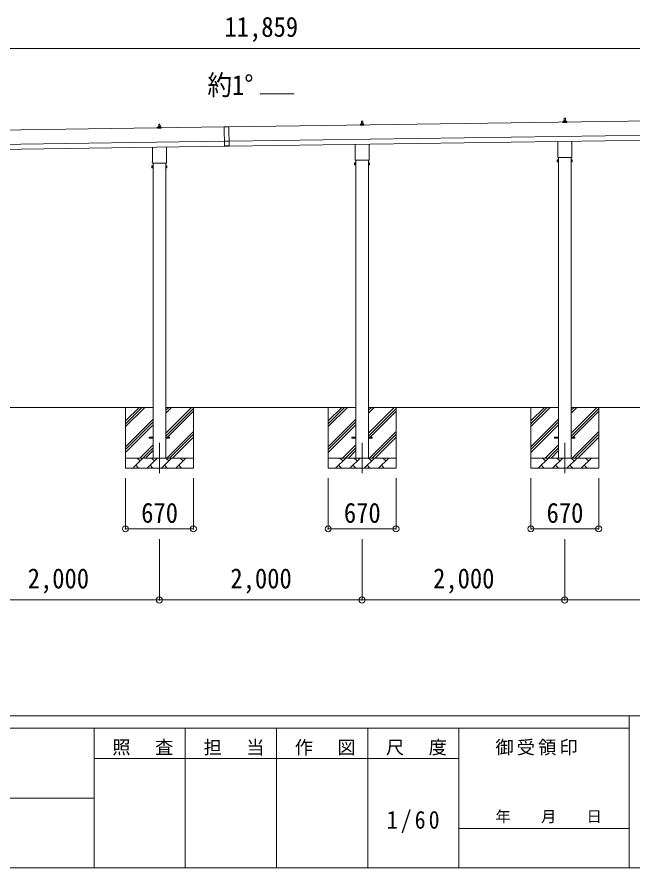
# Model space of a CAD drawing. Units: millimetres at full size, sheet at 1:60. Extents: x -16864 to 16864, y -11640 to 11640.
# Drawn here: x 4642 to 10720, y -11640 to -3241 of the extents above; entities that cross this region are included whole.
import ezdxf
from ezdxf.enums import TextEntityAlignment as Align

# ---------------------------------------------------------------- set-up
doc = ezdxf.new("R2010")
doc.units = ezdxf.units.MM
doc.header["$LTSCALE"] = 60
doc.header["$PDMODE"] = 32
doc.header["$PDSIZE"] = 60
doc.linetypes.add('CHAIN1', pattern=[8, 5, -1, 1, -1])
for name, color, linetype, lineweight in [('0-1_Defpoints', 7, 'CHAIN1', 9), ('0-2_TEXT1', 4, 'Continuous', 9), ('0-3_SHAPE', 7, 'Continuous', 9), ('0-7_PARTS2', 7, 'Continuous', 9), ('0-8_TABLE1', 6, 'Continuous', 9), ('F-0', 7, 'Continuous', 9)]:
    doc.layers.add(name, color=color, linetype=linetype, lineweight=lineweight)
doc.styles.add('ＭＳ ゴシック', font='')
doc.styles.get('ＭＳ ゴシック').set_extended_font_data('MS Gothic')

msp = doc.modelspace()

# ---------------------------------------------------------------- linework, layer by layer
at = {"layer": '0-1_Defpoints'}
for p, q in [((6047.05, -7443.97), (6047.05, -7792.97)), ((8047.05, -7443.97), (8047.05, -7792.97)), ((10047.05, -7443.97), (10047.05, -7792.97))]:
    msp.add_line(p, q, dxfattribs=at)
at = {"layer": '0-2_TEXT1'}
for p, q in [((7377.89, -3998.14), (7041.89, -4002.94)), ((12942.74, -4236.92), (6732.12, -4325.64)), ((8041.36, -4294), (8042.09, -4270.48)), ((8043.09, -4269.5), (8051.64, -4269.5)), ((8052.64, -4270.48), (8053.36, -4294)), ((10029.11, -4280.93), (10029.11, -4273.22)), ((10065.61, -4280.93), (10029.11, -4280.93)), ((10029.49, -4272.43), (10065.23, -4272.43)), ((10029.88, -4272.25), (10036.6, -4270.62)), ((10036.98, -4270.43), (10057.74, -4270.43)), ((10037.36, -4269.64), (10037.36, -4265.43)), ((10038.36, -4265.43), (10056.36, -4265.43)), ((10041.36, -4265.43), (10042.09, -4241.91)), ((10043.09, -4240.93), (10051.64, -4240.93)), ((10052.64, -4241.91), (10053.36, -4265.43)), ((10057.36, -4269.64), (10057.36, -4265.43)), ((10064.85, -4272.25), (10058.13, -4270.62)), ((10065.61, -4280.93), (10065.61, -4273.22)), ((6687.12, -4326.28), (1151.66, -4405.36)), ((6029.11, -4338.07), (6029.11, -4330.36)), ((6065.61, -4338.07), (6029.11, -4338.07)), ((6029.49, -4329.57), (6065.23, -4329.57)), ((6029.88, -4329.39), (6036.6, -4327.76)), ((6036.98, -4327.57), (6057.74, -4327.57)), ((6037.36, -4326.79), (6037.36, -4322.57)), ((6038.36, -4322.57), (6056.36, -4322.57)), ((6041.36, -4322.57), (6042.09, -4299.05)), ((6043.09, -4298.07), (6051.64, -4298.07)), ((6052.64, -4299.05), (6053.36, -4322.57)), ((6057.36, -4326.79), (6057.36, -4322.57)), ((6064.85, -4329.39), (6058.13, -4327.76)), ((6065.61, -4338.07), (6065.61, -4330.36)), ((6687.11, -4325.28), (6732.1, -4324.64)), ((6687.11, -4325.28), (6689.86, -4517.76)), ((6732.12, -4325.64), (6687.12, -4326.28)), ((6732.1, -4324.64), (6734.85, -4517.12)), ((8029.11, -4309.5), (8029.11, -4301.79)), ((8065.61, -4309.5), (8029.11, -4309.5)), ((8029.49, -4301), (8065.23, -4301)), ((8029.88, -4300.82), (8036.6, -4299.19)), ((8036.98, -4299), (8057.74, -4299)), ((8037.36, -4298.22), (8037.36, -4294)), ((8038.36, -4294), (8056.36, -4294)), ((8057.36, -4298.22), (8057.36, -4294)), ((8064.85, -4300.82), (8058.13, -4299.19)), ((8065.61, -4309.5), (8065.61, -4301.79)), ((6734.12, -4465.62), (12944.74, -4376.9)), ((6734.83, -4515.62), (12945.45, -4426.9)), ((1153.66, -4545.34), (6689.12, -4466.27)), ((1154.37, -4595.34), (6689.84, -4516.26)), ((5978.75, -4672.06), (5978.75, -4526.42)), ((6115.35, -4524.47), (6115.35, -4672.06)), ((6734.13, -4466.62), (6689.14, -4467.27)), ((6734.78, -4512.12), (6689.79, -4512.76)), ((6734.85, -4517.12), (6689.86, -4517.76)), ((7978.75, -4643.49), (7978.75, -4497.85)), ((8115.35, -4495.9), (8115.35, -4643.49)), ((9978.75, -4614.92), (9978.75, -4469.28)), ((10115.35, -4467.33), (10115.35, -4614.92)), ((9977.05, -4623.69), (9977.05, -4618.19)), ((10117.05, -4618.19), (10117.05, -4623.69)), ((5977.05, -4680.83), (5977.05, -4675.33)), ((6114.99, -4684.33), (5979.12, -4684.33)), ((5984.55, -4684.33), (5984.55, -7593.97)), ((6109.55, -7593.97), (6109.55, -4684.33)), ((6117.05, -4675.33), (6117.05, -4680.83)), ((7973.05, -4681.76), (7973.81, -4680.45)), ((7973.05, -4681.76), (7973.05, -4698.76)), ((7973.05, -4698.76), (7973.81, -4700.08)), ((7980.05, -4685.35), (7973.81, -4685.35)), ((7980.05, -4695.17), (7973.81, -4695.17)), ((7980.05, -4700.08), (7973.81, -4700.08)), ((7977.05, -4652.26), (7977.05, -4646.76)), ((8114.99, -4655.76), (7979.12, -4655.76)), ((7982.55, -4699.46), (7980.05, -4699.46)), ((7984.55, -4655.76), (7984.55, -7593.97)), ((8109.55, -7593.97), (8109.55, -4655.76)), ((8111.55, -4699.46), (8114.05, -4699.46)), ((8114.05, -4685.35), (8120.3, -4685.35)), ((8114.05, -4695.17), (8120.3, -4695.17)), ((8114.05, -4700.08), (8120.3, -4700.08)), ((8117.05, -4646.76), (8117.05, -4652.26)), ((8121.05, -4681.76), (8120.3, -4680.45)), ((8121.05, -4698.76), (8120.3, -4700.08)), ((8121.05, -4681.76), (8121.05, -4698.76)), ((9973.05, -4653.19), (9973.81, -4651.88)), ((9973.05, -4653.19), (9973.05, -4670.19)), ((9973.05, -4670.19), (9973.81, -4671.5)), ((9980.05, -4656.78), (9973.81, -4656.78)), ((9980.05, -4666.6), (9973.81, -4666.6)), ((9980.05, -4671.5), (9973.81, -4671.5)), ((10114.99, -4627.19), (9979.12, -4627.19)), ((9982.55, -4670.89), (9980.05, -4670.89)), ((9984.55, -4627.19), (9984.55, -7593.97)), ((10109.55, -7593.97), (10109.55, -4627.19)), ((10111.55, -4670.89), (10114.05, -4670.89)), ((10114.05, -4656.78), (10120.3, -4656.78)), ((10114.05, -4666.6), (10120.3, -4666.6)), ((10114.05, -4671.5), (10120.3, -4671.5)), ((10121.05, -4653.19), (10120.3, -4651.88)), ((10121.05, -4670.19), (10120.3, -4671.5)), ((10121.05, -4653.19), (10121.05, -4670.19)), ((5973.05, -4710.33), (5973.81, -4709.02)), ((5973.05, -4710.33), (5973.05, -4727.33)), ((5973.05, -4727.33), (5973.81, -4728.65)), ((5980.05, -4713.92), (5973.81, -4713.92)), ((5980.05, -4723.74), (5973.81, -4723.74)), ((5980.05, -4728.65), (5973.81, -4728.65)), ((5982.55, -4728.03), (5980.05, -4728.03)), ((6111.55, -4728.03), (6114.05, -4728.03)), ((6114.05, -4713.92), (6120.3, -4713.92)), ((6114.05, -4723.74), (6120.3, -4723.74)), ((6114.05, -4728.65), (6120.3, -4728.65)), ((6121.05, -4710.33), (6120.3, -4709.02)), ((6121.05, -4727.33), (6120.3, -4728.65)), ((6121.05, -4710.33), (6121.05, -4727.33)), ((5947.05, -7389.47), (5984.55, -7389.47)), ((5947.05, -7398.47), (5947.05, -7389.47)), ((5947.05, -7389.47), (5984.55, -7389.47)), ((5947.05, -7398.47), (5947.05, -7389.47)), ((6109.55, -7389.47), (6147.05, -7389.47)), ((6109.55, -7389.47), (6147.05, -7389.47)), ((6147.05, -7398.47), (6147.05, -7389.47)), ((6147.05, -7398.47), (6147.05, -7389.47)), ((7947.05, -7389.47), (7984.55, -7389.47)), ((7947.05, -7398.47), (7947.05, -7389.47)), ((7947.05, -7389.47), (7984.55, -7389.47)), ((7947.05, -7398.47), (7947.05, -7389.47)), ((8109.55, -7389.47), (8147.05, -7389.47)), ((8109.55, -7389.47), (8147.05, -7389.47)), ((8147.05, -7398.47), (8147.05, -7389.47)), ((8147.05, -7398.47), (8147.05, -7389.47)), ((9947.05, -7389.47), (9984.55, -7389.47)), ((9947.05, -7398.47), (9947.05, -7389.47)), ((9947.05, -7389.47), (9984.55, -7389.47)), ((9947.05, -7398.47), (9947.05, -7389.47)), ((10109.55, -7389.47), (10147.05, -7389.47)), ((10109.55, -7389.47), (10147.05, -7389.47)), ((10147.05, -7398.47), (10147.05, -7389.47)), ((10147.05, -7398.47), (10147.05, -7389.47)), ((5947.05, -7398.47), (5984.55, -7398.47)), ((5947.05, -7398.47), (5984.55, -7398.47)), ((6109.55, -7398.47), (6147.05, -7398.47)), ((6109.55, -7398.47), (6147.05, -7398.47)), ((7947.05, -7398.47), (7984.55, -7398.47)), ((7947.05, -7398.47), (7984.55, -7398.47)), ((8109.55, -7398.47), (8147.05, -7398.47)), ((8109.55, -7398.47), (8147.05, -7398.47)), ((9947.05, -7398.47), (9984.55, -7398.47)), ((9947.05, -7398.47), (9984.55, -7398.47)), ((10109.55, -7398.47), (10147.05, -7398.47)), ((10109.55, -7398.47), (10147.05, -7398.47))]:
    msp.add_line(p, q, dxfattribs=at)
for points in [[(7980.05, -4700.08), (7980.05, -4680.45), (7973.81, -4680.45)], [(7980.05, -4699.46), (7980.05, -4681.06), (7982.55, -4681.06)], [(8114.05, -4699.46), (8114.05, -4681.06), (8111.55, -4681.06)], [(8114.05, -4700.08), (8114.05, -4680.45), (8120.3, -4680.45)], [(9980.05, -4671.5), (9980.05, -4651.88), (9973.81, -4651.88)], [(9980.05, -4670.89), (9980.05, -4652.49), (9982.55, -4652.49)], [(10114.05, -4670.89), (10114.05, -4652.49), (10111.55, -4652.49)], [(10114.05, -4671.5), (10114.05, -4651.88), (10120.3, -4651.88)], [(5980.05, -4728.65), (5980.05, -4709.02), (5973.81, -4709.02)], [(5980.05, -4728.03), (5980.05, -4709.63), (5982.55, -4709.63)], [(6114.05, -4728.03), (6114.05, -4709.63), (6111.55, -4709.63)], [(6114.05, -4728.65), (6114.05, -4709.02), (6120.3, -4709.02)]]:
    msp.add_lwpolyline(points, dxfattribs=at)
for points in [[(7982.55, -4700.76), (7982.55, -4679.76), (7984.55, -4679.76), (7984.55, -4700.76)], [(8111.55, -4700.76), (8111.55, -4679.76), (8109.55, -4679.76), (8109.55, -4700.76)], [(9982.55, -4672.19), (9982.55, -4651.19), (9984.55, -4651.19), (9984.55, -4672.19)], [(10111.55, -4672.19), (10111.55, -4651.19), (10109.55, -4651.19), (10109.55, -4672.19)], [(5982.55, -4729.33), (5982.55, -4708.33), (5984.55, -4708.33), (5984.55, -4729.33)], [(6111.55, -4729.33), (6111.55, -4708.33), (6109.55, -4708.33), (6109.55, -4729.33)]]:
    msp.add_lwpolyline(points, close=True, dxfattribs=at)
for centre, radius, start, end in [((8043.09, -4270.5), 1, 90, 178.60509), ((8051.64, -4270.5), 1, 1.39491, 90), ((10030.11, -4273.22), 1, 103.62699, 180), ((10036.36, -4269.64), 1, 283.62699, 0), ((10041.45, -4266.07), 4.13, 90, 171.17633), ((10038.36, -4266.43), 1, 90, 180), ((10043.09, -4241.93), 1, 90, 178.60509), ((10050.7, -4265.43), 4.83, 133.60282, 180), ((10044.03, -4265.43), 4.83, 0, 46.39718), ((10051.64, -4241.93), 1, 1.39491, 90), ((10053.28, -4266.07), 4.13, 8.82367, 90), ((10056.36, -4266.43), 1, 0, 90), ((10058.36, -4269.64), 1, 180, 256.37301), ((10064.61, -4273.22), 1, 0, 76.37301), ((6030.11, -4330.36), 1, 103.62699, 180), ((6036.36, -4326.79), 1, 283.62699, 0), ((6041.45, -4323.21), 4.13, 90, 171.17633), ((6038.36, -4323.57), 1, 90, 180), ((6043.09, -4299.07), 1, 90, 178.60509), ((6050.7, -4322.57), 4.83, 133.60282, 180), ((6044.03, -4322.57), 4.83, 0, 46.39718), ((6051.64, -4299.07), 1, 1.39491, 90), ((6053.28, -4323.21), 4.13, 8.82367, 90), ((6056.36, -4323.57), 1, 0, 90), ((6058.36, -4326.79), 1, 180, 256.37301), ((6064.61, -4330.36), 1, 0, 76.37301), ((8030.11, -4301.79), 1, 103.62699, 180), ((8036.36, -4298.22), 1, 283.62699, 0), ((8041.45, -4294.64), 4.13, 90, 171.17633), ((8038.36, -4295), 1, 90, 180), ((8050.7, -4294), 4.83, 133.60282, 180), ((8044.03, -4294), 4.83, 0, 46.39718), ((8053.28, -4294.64), 4.13, 8.82367, 90), ((8056.36, -4295), 1, 0, 90), ((8058.36, -4298.22), 1, 180, 256.37301), ((8064.61, -4301.79), 1, 0, 76.37301), ((9981.05, -4618.19), 4, 125.09963, 180), ((10113.05, -4618.19), 4, 0, 54.90037), ((5981.05, -4675.33), 4, 125.09963, 180), ((5981.05, -4680.83), 4, 180, 194.47751), ((5981.05, -4680.83), 4, 194.47751, 241.04498), ((6113.05, -4680.83), 4, 298.95502, 345.52249), ((6113.05, -4675.33), 4, 0, 54.90037), ((6113.05, -4680.83), 4, 345.52249, 0), ((7977.4, -4682.9), 4.34, 145.61575, 214.38425), ((7977.4, -4697.62), 4.34, 145.61575, 214.38425), ((7989.3, -4690.26), 16.24, 162.41205, 197.58795), ((7981.05, -4646.76), 4, 125.09963, 180), ((7981.05, -4652.26), 4, 180, 194.47751), ((7981.05, -4652.26), 4, 194.47751, 241.04498), ((8113.05, -4652.26), 4, 298.95502, 345.52249), ((8113.05, -4646.76), 4, 0, 54.90037), ((8113.05, -4652.26), 4, 345.52249, 0), ((8104.81, -4690.26), 16.24, 342.41205, 17.58795), ((8116.71, -4682.9), 4.34, 325.61575, 34.38425), ((8116.71, -4697.62), 4.34, 325.61575, 34.38425), ((9977.4, -4654.33), 4.34, 145.61575, 214.38425), ((9989.3, -4661.69), 16.24, 162.41205, 197.58795), ((9977.4, -4669.05), 4.34, 145.61575, 214.38425), ((9981.05, -4623.69), 4, 180, 194.47751), ((9981.05, -4623.69), 4, 194.47751, 241.04498), ((10113.05, -4623.69), 4, 298.95502, 345.52249), ((10113.05, -4623.69), 4, 345.52249, 0), ((10104.81, -4661.69), 16.24, 342.41205, 17.58795), ((10116.71, -4654.33), 4.34, 325.61575, 34.38425), ((10116.71, -4669.05), 4.34, 325.61575, 34.38425), ((5977.4, -4711.47), 4.34, 145.61575, 214.38425), ((5977.4, -4726.19), 4.34, 145.61575, 214.38425), ((5989.3, -4718.83), 16.24, 162.41205, 197.58795), ((6104.81, -4718.83), 16.24, 342.41205, 17.58795), ((6116.71, -4711.47), 4.34, 325.61575, 34.38425), ((6116.71, -4726.19), 4.34, 325.61575, 34.38425)]:
    msp.add_arc(centre, radius, start, end, dxfattribs=at)
at = {"layer": '0-3_SHAPE'}
for p, q in [((5984.55, -7093.97), (4109.55, -7093.97)), ((5712.05, -7093.97), (5712.05, -7693.97)), ((5712.05, -7227.46), (5845.54, -7093.97)), ((5712.05, -7255.74), (5873.82, -7093.97)), ((5712.05, -7284.03), (5902.11, -7093.97)), ((7984.55, -7093.97), (6109.55, -7093.97)), ((6109.55, -7122.8), (6138.38, -7093.97)), ((6109.55, -7151.08), (6166.66, -7093.97)), ((6109.55, -7349.07), (6362.05, -7096.57)), ((6109.55, -7377.36), (6382.05, -7104.86)), ((6109.55, -7405.64), (6382.05, -7133.14)), ((6382.05, -7093.97), (6382.05, -7693.97)), ((7712.05, -7093.97), (7712.05, -7693.97)), ((7712.05, -7227.46), (7845.54, -7093.97)), ((7712.05, -7255.74), (7873.82, -7093.97)), ((7712.05, -7284.03), (7902.11, -7093.97)), ((9984.55, -7093.97), (8109.55, -7093.97)), ((8109.55, -7122.8), (8138.38, -7093.97)), ((8109.55, -7151.08), (8166.66, -7093.97)), ((8109.55, -7349.07), (8362.05, -7096.57)), ((8109.55, -7377.36), (8382.05, -7104.86)), ((8109.55, -7405.64), (8382.05, -7133.14)), ((8382.05, -7093.97), (8382.05, -7693.97)), ((9712.05, -7093.97), (9712.05, -7693.97)), ((9712.05, -7227.46), (9845.54, -7093.97)), ((9712.05, -7255.74), (9873.82, -7093.97)), ((9712.05, -7284.03), (9902.11, -7093.97)), ((11984.55, -7093.97), (10109.55, -7093.97)), ((10109.55, -7122.8), (10138.38, -7093.97)), ((10109.55, -7151.08), (10166.66, -7093.97)), ((10109.55, -7349.07), (10362.05, -7096.57)), ((10109.55, -7377.36), (10382.05, -7104.86)), ((10109.55, -7405.64), (10382.05, -7133.14)), ((10382.05, -7093.97), (10382.05, -7693.97)), ((5712.05, -7482.02), (5984.55, -7209.52)), ((7712.05, -7482.02), (7984.55, -7209.52)), ((9712.05, -7482.02), (9984.55, -7209.52)), ((5712.05, -7510.3), (5984.55, -7237.8)), ((5712.05, -7538.58), (5984.55, -7266.08)), ((7712.05, -7510.3), (7984.55, -7237.8)), ((7712.05, -7538.58), (7984.55, -7266.08)), ((9712.05, -7510.3), (9984.55, -7237.8)), ((9712.05, -7538.58), (9984.55, -7266.08)), ((6119.21, -7593.97), (6382.05, -7331.13)), ((6147.5, -7593.97), (6382.05, -7359.42)), ((6175.78, -7593.97), (6382.05, -7387.7)), ((8119.21, -7593.97), (8382.05, -7331.13)), ((8147.5, -7593.97), (8382.05, -7359.42)), ((8175.78, -7593.97), (8382.05, -7387.7)), ((10119.21, -7593.97), (10382.05, -7331.13)), ((10147.5, -7593.97), (10382.05, -7359.42)), ((10175.78, -7593.97), (10382.05, -7387.7)), ((5854.65, -7593.97), (5984.55, -7464.07)), ((7854.65, -7593.97), (7984.55, -7464.07)), ((9854.65, -7593.97), (9984.55, -7464.07)), ((5882.94, -7593.97), (5984.55, -7492.36)), ((5911.22, -7593.97), (5984.55, -7520.64)), ((7882.94, -7593.97), (7984.55, -7492.36)), ((7911.22, -7593.97), (7984.55, -7520.64)), ((9882.94, -7593.97), (9984.55, -7492.36)), ((9911.22, -7593.97), (9984.55, -7520.64)), ((5712.05, -7593.97), (6382.05, -7593.97)), ((5784.92, -7693.97), (5884.92, -7593.97)), ((5856.37, -7622.53), (5827.82, -7593.97)), ((5926.34, -7693.97), (6026.34, -7593.97)), ((5997.79, -7622.53), (5969.24, -7593.97)), ((6067.77, -7693.97), (6167.77, -7593.97)), ((6139.21, -7622.53), (6110.66, -7593.97)), ((6209.19, -7693.97), (6309.19, -7593.97)), ((6280.63, -7622.53), (6252.08, -7593.97)), ((7712.05, -7593.97), (8382.05, -7593.97)), ((7784.92, -7693.97), (7884.92, -7593.97)), ((7856.37, -7622.53), (7827.82, -7593.97)), ((7926.34, -7693.97), (8026.34, -7593.97)), ((7997.79, -7622.53), (7969.24, -7593.97)), ((8067.77, -7693.97), (8167.77, -7593.97)), ((8139.21, -7622.53), (8110.66, -7593.97)), ((8209.19, -7693.97), (8309.19, -7593.97)), ((8280.63, -7622.53), (8252.08, -7593.97)), ((9712.05, -7593.97), (10382.05, -7593.97)), ((9784.92, -7693.97), (9884.92, -7593.97)), ((9856.37, -7622.53), (9827.82, -7593.97)), ((9926.34, -7693.97), (10026.34, -7593.97)), ((9997.79, -7622.53), (9969.24, -7593.97)), ((10067.77, -7693.97), (10167.77, -7593.97)), ((10139.21, -7622.53), (10110.66, -7593.97)), ((10209.19, -7693.97), (10309.19, -7593.97)), ((10280.63, -7622.53), (10252.08, -7593.97)), ((6382.05, -7693.97), (5712.05, -7693.97)), ((5813.48, -7665.42), (5842.03, -7693.97)), ((5954.9, -7665.42), (5983.45, -7693.97)), ((6096.32, -7665.42), (6124.87, -7693.97)), ((6237.74, -7665.42), (6266.29, -7693.97)), ((8382.05, -7693.97), (7712.05, -7693.97)), ((7813.48, -7665.42), (7842.03, -7693.97)), ((7954.9, -7665.42), (7983.45, -7693.97)), ((8096.32, -7665.42), (8124.87, -7693.97)), ((8237.74, -7665.42), (8266.29, -7693.97)), ((10382.05, -7693.97), (9712.05, -7693.97)), ((9813.48, -7665.42), (9842.03, -7693.97)), ((9954.9, -7665.42), (9983.45, -7693.97)), ((10096.32, -7665.42), (10124.87, -7693.97)), ((10237.74, -7665.42), (10266.29, -7693.97))]:
    msp.add_line(p, q, dxfattribs=at)
at = {"layer": '0-7_PARTS2', "color": 4}
for p, q in [((7041.89, -4002.94), (7041.89, -3998.14)), ((7041.89, -3998.14), (7377.89, -3998.14))]:
    msp.add_line(p, q, dxfattribs=at)
at = {"layer": '0-8_TABLE1'}
for p, q in [((12978.05, -3551.34), (1119.05, -3551.34)), ((5712.05, -8292.97), (5712.05, -7792.97)), ((6382.05, -8292.97), (6382.05, -7792.97)), ((7712.05, -8292.97), (7712.05, -7792.97)), ((8382.05, -8292.97), (8382.05, -7792.97)), ((9712.05, -8292.97), (9712.05, -7792.97)), ((10382.05, -8292.97), (10382.05, -7792.97)), ((5712.05, -8292.97), (6382.05, -8292.97)), ((7712.05, -8292.97), (8382.05, -8292.97)), ((9712.05, -8292.97), (10382.05, -8292.97)), ((6047.05, -8994.97), (6047.05, -8394.97)), ((8047.05, -8994.97), (8047.05, -8394.97)), ((10047.05, -8994.97), (10047.05, -8394.97)), ((6047.05, -8994.97), (4047.05, -8994.97)), ((8047.05, -8994.97), (6047.05, -8994.97)), ((10047.05, -8994.97), (8047.05, -8994.97)), ((12047.05, -8994.97), (10047.05, -8994.97))]:
    msp.add_line(p, q, dxfattribs=at)
for p in [(5712.05, -8292.97), (6382.05, -8292.97), (7712.05, -8292.97), (8382.05, -8292.97), (9712.05, -8292.97), (10382.05, -8292.97), (6047.05, -8994.97), (8047.05, -8994.97), (10047.05, -8994.97)]:
    msp.add_point(p, dxfattribs=at)
at = {"layer": 'F-0', "color": 5, "lineweight": 5}
for p, q in [((-16864.12, -10140), (16015.88, -10140)), ((10682.37, -10140), (10682.37, -11640)), ((-16864.12, -10260), (10682.37, -10260)), ((5402.37, -10260), (5402.37, -11640)), ((6302.37, -10260), (6302.37, -11640)), ((7202.37, -10260), (7202.37, -11640)), ((8102.36, -10260), (8102.36, -11640)), ((9002.37, -10260), (9002.37, -11640)), ((5402.37, -10560), (9002.37, -10560)), ((-6897.63, -10950), (5402.37, -10950)), ((9002.37, -11250), (10682.37, -11250)), ((-16864.12, -11640), (16015.88, -11640))]:
    msp.add_line(p, q, dxfattribs=at)

# ---------------------------------------------------------------- texts
at = {"layer": '0-7_PARTS2', "style": 'ＭＳ ゴシック', "width": 0.9}
msp.add_text('約1°', height=197.9, dxfattribs=at).set_placement((6520.8, -4070.7), align=Align.BOTTOM_LEFT)
at = {"layer": '0-8_TABLE1', "color": 7, "style": 'ＭＳ ゴシック', "width": 0.9}
for s, p in [('11,859', (6688.55, -3496.34)), ('670', (5867.05, -8292.97)), ('670', (7867.05, -8292.97)), ('670', (9867.05, -8292.97)), ('2,000', (4747.05, -8939.97)), ('2,000', (6747.05, -8939.97)), ('2,000', (8747.05, -8939.97))]:
    msp.add_text(s, height=197.9, dxfattribs=at).set_placement(p, align=Align.BOTTOM_LEFT)
at = {"layer": 'F-0', "style": 'ＭＳ ゴシック'}
msp.add_text('年\u3000\u3000月\u3000\u3000日', height=110, dxfattribs=at).set_placement((9362.37, -11220), align=Align.BOTTOM_LEFT)
at = {"layer": 'F-0', "attachment_point": 7, "style": 'ＭＳ ゴシック'}
for s, insert, char_height in [('\\T1.17;照\u3000査', (5582.37, -10530), 132), ('\\T1.17;担\u3000当', (6482.37, -10530), 132), ('\\T1.17;作\u3000図', (7382.37, -10530), 132), ('\\T1.17;尺\u3000度', (8282.37, -10530), 132), ('\\T1.17;御受領印', (9362.37, -10530), 132), ('\\T1.28;\\W0.9;1/60', (8289.87, -11295), 176)]:
    msp.add_mtext(s, dxfattribs=dict(at, insert=insert, char_height=char_height))

doc.saveas('drawing.dxf')
